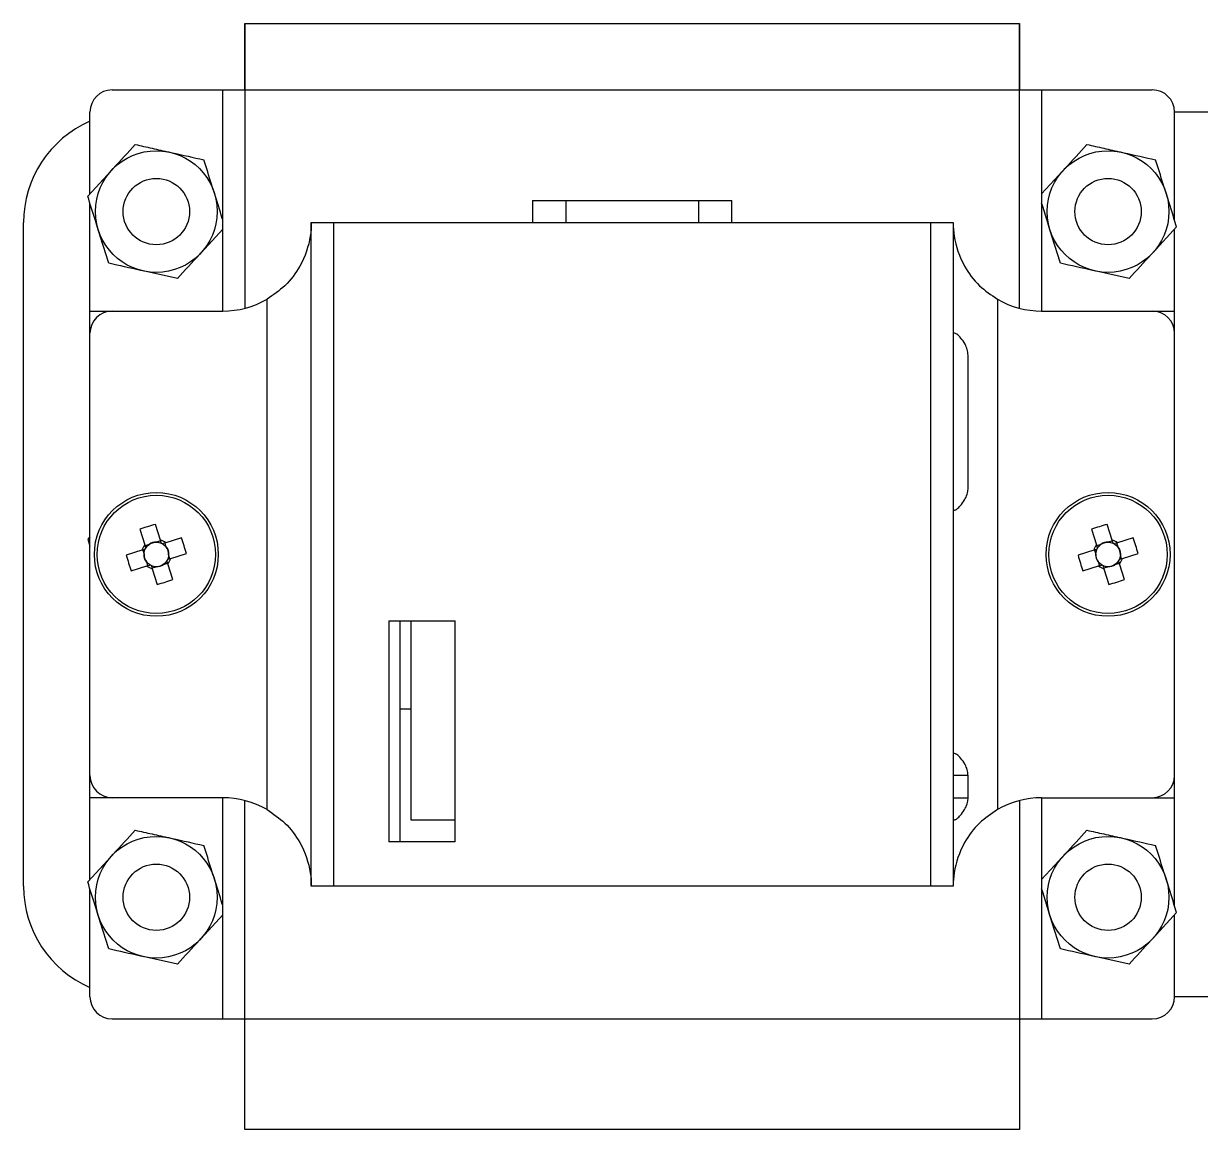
# Model space of a CAD drawing. Header units: millimetres. Extents: x 16604 to 36223, y 4309 to 8014.
# Drawn here: x 19229.4 to 19282.6, y 5279.8 to 5329.8 of the extents above; entities that cross this region are included whole.
import ezdxf

# ---------------------------------------------------------------- set-up
doc = ezdxf.new("R2010")
doc.units = ezdxf.units.MM
doc.layers.get('0').update_dxf_attribs({"lineweight": 35})
doc.layers.add('Nét đậm', color=7, linetype='Continuous', lineweight=35)

msp = doc.modelspace()

# ---------------------------------------------------------------- linework, layer by layer
at = {"color": 7, "linetype": 'Continuous', "lineweight": 25}
for p, q in [((19239.409, 5329.798), (19274.409, 5329.798)), ((19233.409, 5326.798), (19280.409, 5326.798)), ((19238.409, 5316.798), (19238.409, 5326.798)), ((19275.409, 5326.798), (19275.409, 5316.798)), ((19232.409, 5322.097), (19232.409, 5325.798)), ((19281.409, 5320.924), (19281.409, 5325.798)), ((19284.409, 5325.798), (19281.409, 5325.798)), ((19232.31, 5321.989), (19233.383, 5323.158)), ((19275.409, 5322.097), (19276.383, 5323.158)), ((19252.409, 5321.798), (19252.409, 5320.798)), ((19252.409, 5321.798), (19261.409, 5321.798)), ((19261.409, 5320.798), (19261.409, 5321.798)), ((19232.409, 5291.097), (19232.409, 5321.672)), ((19229.409, 5290.798), (19229.409, 5320.798)), ((19242.409, 5290.798), (19242.409, 5320.798)), ((19242.409, 5320.798), (19271.409, 5320.798)), ((19243.409, 5320.798), (19243.409, 5290.798)), ((19270.409, 5290.798), (19270.409, 5320.798)), ((19271.409, 5320.798), (19271.409, 5290.798)), ((19238.409, 5320.499), (19237.434, 5319.438)), ((19281.508, 5320.608), (19280.434, 5319.438)), ((19281.409, 5289.924), (19281.409, 5320.499)), ((19236.361, 5318.269), (19234.811, 5318.614)), ((19279.361, 5318.269), (19277.811, 5318.614)), ((19240.409, 5294.262), (19240.409, 5317.334)), ((19273.409, 5317.334), (19273.409, 5294.262)), ((19275.409, 5316.798), (19281.409, 5316.798)), ((19271.472, 5315.798), (19271.409, 5315.798)), ((19272.086, 5308.798), (19272.086, 5314.798)), ((19271.409, 5307.798), (19271.472, 5307.798)), ((19234.664, 5306.934), (19234.887, 5306.226)), ((19235.593, 5306.448), (19235.37, 5307.155)), ((19277.664, 5306.934), (19277.887, 5306.226)), ((19278.593, 5306.448), (19278.37, 5307.155)), ((19232.409, 5306.597), (19232.31, 5306.489)), ((19232.31, 5306.489), (19232.409, 5306.172)), ((19235.604, 5306.412), (19235.419, 5306.354)), ((19235.86, 5306.124), (19235.801, 5306.309)), ((19236.544, 5306.543), (19235.837, 5306.32)), ((19278.604, 5306.412), (19278.419, 5306.354)), ((19278.86, 5306.124), (19278.801, 5306.309)), ((19279.544, 5306.543), (19278.837, 5306.32)), ((19234.759, 5305.982), (19234.052, 5305.76)), ((19234.795, 5305.993), (19234.853, 5305.808)), ((19235.083, 5306.249), (19234.898, 5306.191)), ((19236.023, 5305.603), (19235.965, 5305.789)), ((19236.059, 5305.614), (19236.766, 5305.837)), ((19277.759, 5305.982), (19277.052, 5305.76)), ((19277.795, 5305.993), (19277.853, 5305.808)), ((19278.083, 5306.249), (19277.898, 5306.191)), ((19279.023, 5305.603), (19278.965, 5305.789)), ((19279.059, 5305.614), (19279.766, 5305.837)), ((19234.274, 5305.054), (19234.981, 5305.276)), ((19234.958, 5305.472), (19235.017, 5305.287)), ((19235.214, 5305.184), (19235.399, 5305.242)), ((19235.735, 5305.348), (19235.92, 5305.406)), ((19236.153, 5304.663), (19235.931, 5305.37)), ((19277.274, 5305.054), (19277.981, 5305.276)), ((19277.958, 5305.472), (19278.017, 5305.287)), ((19278.214, 5305.184), (19278.399, 5305.242)), ((19278.735, 5305.348), (19278.92, 5305.406)), ((19279.153, 5304.663), (19278.931, 5305.37)), ((19235.225, 5305.148), (19235.447, 5304.441)), ((19278.225, 5305.148), (19278.447, 5304.441)), ((19245.909, 5302.798), (19248.909, 5302.798)), ((19245.909, 5302.798), (19245.909, 5292.798)), ((19246.409, 5302.798), (19246.409, 5292.798)), ((19246.909, 5302.798), (19246.909, 5293.798)), ((19248.909, 5292.798), (19248.909, 5302.798)), ((19246.909, 5298.798), (19246.409, 5298.798)), ((19271.472, 5296.798), (19271.409, 5296.798)), ((19272.086, 5294.798), (19272.086, 5295.798)), ((19238.409, 5284.798), (19238.409, 5294.798)), ((19239.409, 5279.798), (19239.409, 5294.671)), ((19274.409, 5294.671), (19274.409, 5279.798)), ((19275.409, 5294.798), (19275.409, 5284.798)), ((19275.409, 5294.798), (19281.409, 5294.798)), ((19246.909, 5293.798), (19248.909, 5293.798)), ((19271.409, 5293.798), (19271.472, 5293.798)), ((19248.909, 5292.798), (19245.909, 5292.798)), ((19232.31, 5290.989), (19233.383, 5292.158)), ((19275.409, 5291.097), (19276.383, 5292.158)), ((19232.409, 5285.798), (19232.409, 5290.672)), ((19271.409, 5290.798), (19242.409, 5290.798)), ((19238.409, 5289.499), (19237.434, 5288.438)), ((19281.508, 5289.608), (19280.434, 5288.438)), ((19281.409, 5285.798), (19281.409, 5289.499)), ((19236.361, 5287.269), (19234.811, 5287.614)), ((19279.361, 5287.269), (19277.811, 5287.614)), ((19364.268, 5285.798), (19281.409, 5285.798)), ((19233.409, 5284.798), (19280.409, 5284.798)), ((19274.409, 5279.798), (19239.409, 5279.798))]:
    msp.add_line(p, q, dxfattribs=at)
at = {"color": 8, "linetype": 'Continuous', "lineweight": 25}
for p, q in [((19239.409, 5329.798), (19239.409, 5316.925)), ((19274.409, 5316.925), (19274.409, 5329.798)), ((19253.909, 5321.798), (19253.909, 5320.798)), ((19259.909, 5321.798), (19259.909, 5320.798)), ((19232.409, 5316.798), (19238.409, 5316.798)), ((19272.086, 5295.798), (19271.409, 5295.798)), ((19238.409, 5294.798), (19232.409, 5294.798)), ((19271.409, 5294.798), (19272.086, 5294.798))]:
    msp.add_line(p, q, dxfattribs=at)
at = {"color": 7, "linetype": 'Continuous', "lineweight": 25}
for centre, radius in [((19235.409, 5321.298), 2.75), ((19278.409, 5321.298), 2.75), ((19235.409, 5321.298), 1.5), ((19278.409, 5321.298), 1.5), ((19235.409, 5305.798), 2.8), ((19235.409, 5305.798), 2.674), ((19278.409, 5305.798), 2.8), ((19278.409, 5305.798), 2.674), ((19235.409, 5305.798), 0.556), ((19278.409, 5305.798), 0.556), ((19235.409, 5290.298), 2.75), ((19278.409, 5290.298), 2.75), ((19235.409, 5290.298), 1.5), ((19278.409, 5290.298), 1.5)]:
    msp.add_circle(centre, radius, dxfattribs=at)
for centre, radius, start, end in [((19233.409, 5325.798), 1, 90, 180), ((19280.409, 5325.798), 1, 0, 90), ((19234.409, 5320.798), 5, 113.5782, 180), ((19238.409, 5320.798), 4, 270, 300), ((19275.409, 5320.798), 4, 240, 270), ((19233.409, 5315.798), 1, 90, 180), ((19280.409, 5315.798), 1, 0, 90), ((19238.305, 5296.58), 10.975, 105.5069, 109.371), ((19281.305, 5296.58), 10.975, 105.5069, 109.371), ((19235.409, 5305.798), 0.675, 50.6696, 74.2083), ((19226.191, 5302.903), 10.975, 15.5069, 19.371), ((19278.409, 5305.798), 0.675, 50.6696, 74.2083), ((19269.191, 5302.903), 10.975, 15.5069, 19.371), ((19235.409, 5305.798), 0.675, 140.6696, 164.2083), ((19278.409, 5305.798), 0.675, 140.6696, 164.2083), ((19244.627, 5308.694), 10.975, 195.5069, 199.371), ((19235.409, 5305.798), 0.675, 230.6696, 254.2083), ((19235.409, 5305.798), 0.675, 320.6696, 344.2083), ((19287.627, 5308.694), 10.975, 195.5069, 199.371), ((19278.409, 5305.798), 0.675, 230.6696, 254.2083), ((19278.409, 5305.798), 0.675, 320.6696, 344.2083), ((19232.513, 5315.016), 10.975, 285.5069, 289.371), ((19275.513, 5315.016), 10.975, 285.5069, 289.371), ((19233.409, 5295.798), 1, 180, 270), ((19280.409, 5295.798), 1, 270, 0), ((19238.409, 5290.798), 4, 60, 90), ((19275.409, 5290.798), 4, 90, 120), ((19234.409, 5290.798), 5, 180, 246.4218), ((19233.409, 5285.798), 1, 180, 270), ((19280.409, 5285.798), 1, 270, 0)]:
    msp.add_arc(centre, radius, start, end, dxfattribs=at)
for centre, major_axis, start_param, end_param in [((19235.388, 5305.864), (-0.147, 0.469), 5.913772, 6.652598), ((19278.388, 5305.864), (-0.147, 0.469), 5.913772, 6.652598), ((19235.343, 5305.778), (0.469, 0.147), 2.77218, 3.511006), ((19235.475, 5305.819), (0.469, 0.147), 5.913772, 6.652598), ((19278.343, 5305.778), (0.469, 0.147), 2.77218, 3.511006), ((19278.475, 5305.819), (0.469, 0.147), 5.913772, 6.652598), ((19235.43, 5305.732), (-0.147, 0.469), 2.77218, 3.511006), ((19278.43, 5305.732), (-0.147, 0.469), 2.77218, 3.511006)]:
    msp.add_ellipse(centre, major_axis=major_axis, ratio=0.990116, start_param=start_param, end_param=end_param, dxfattribs=at)
for points, knots in [([(19233.383, 5323.158), (19233.409, 5323.186), (19233.772, 5323.581), (19234.127, 5323.968), (19234.457, 5324.328)], [0, 0, 0, 0, 0.0701503, 1, 1, 1, 1]), ([(19234.457, 5324.328), (19234.709, 5324.272), (19235.217, 5324.158), (19235.742, 5324.041), (19236.007, 5323.982)], [0, 0, 0, 0, 0.495458, 1, 1, 1, 1]), ([(19236.007, 5323.982), (19236.044, 5323.974), (19236.567, 5323.858), (19237.08, 5323.743), (19237.557, 5323.637)], [0, 0, 0, 0, 0.07015, 1, 1, 1, 1]), ([(19276.383, 5323.158), (19276.409, 5323.186), (19276.772, 5323.581), (19277.127, 5323.968), (19277.457, 5324.328)], [0, 0, 0, 0, 0.07015, 1, 1, 1, 1]), ([(19277.457, 5324.328), (19277.709, 5324.272), (19278.217, 5324.158), (19278.742, 5324.041), (19279.007, 5323.982)], [0, 0, 0, 0, 0.495458, 1, 1, 1, 1]), ([(19279.007, 5323.982), (19279.044, 5323.974), (19279.567, 5323.858), (19280.08, 5323.743), (19280.557, 5323.637)], [0, 0, 0, 0, 0.07015, 1, 1, 1, 1]), ([(19238.033, 5322.122), (19237.989, 5322.26), (19237.828, 5322.773), (19237.671, 5323.272), (19237.557, 5323.637)], [0, 0, 0, 0, 0.268634, 1, 1, 1, 1]), ([(19281.033, 5322.122), (19280.989, 5322.26), (19280.828, 5322.773), (19280.671, 5323.272), (19280.557, 5323.637)], [0, 0, 0, 0, 0.268634, 1, 1, 1, 1]), ([(19232.785, 5320.474), (19232.742, 5320.612), (19232.581, 5321.124), (19232.424, 5321.624), (19232.31, 5321.989)], [0, 0, 0, 0, 0.2686336, 1, 1, 1, 1]), ([(19238.409, 5320.924), (19238.402, 5320.946), (19238.28, 5321.336), (19238.152, 5321.741), (19238.033, 5322.122)], [0, 0, 0, 0, 0.056654, 1, 1, 1, 1]), ([(19281.508, 5320.608), (19281.468, 5320.735), (19281.313, 5321.228), (19281.152, 5321.741), (19281.033, 5322.122)], [0, 0, 0, 0, 0.257551, 1, 1, 1, 1]), ([(19275.785, 5320.474), (19275.742, 5320.612), (19275.615, 5321.017), (19275.491, 5321.412), (19275.409, 5321.672)], [0, 0, 0, 0, 0.340023, 1, 1, 1, 1]), ([(19242.409, 5320.798), (19242.409, 5320.795), (19242.409, 5320.592), (19242.357, 5319.923), (19242.024, 5318.941), (19241.309, 5317.952), (19240.691, 5317.528), (19240.409, 5317.334)], [0, 0, 0, 0, 0.002696, 0.158982, 0.523432, 0.782176, 1, 1, 1, 1]), ([(19271.409, 5320.798), (19271.409, 5320.795), (19271.409, 5320.592), (19271.46, 5319.923), (19271.794, 5318.941), (19272.509, 5317.952), (19273.127, 5317.528), (19273.409, 5317.334)], [0, 0, 0, 0, 0.002696, 0.158982, 0.523432, 0.782176, 1, 1, 1, 1]), ([(19233.261, 5318.959), (19233.221, 5319.086), (19233.066, 5319.58), (19232.905, 5320.093), (19232.785, 5320.474)], [0, 0, 0, 0, 0.257551, 1, 1, 1, 1]), ([(19276.261, 5318.959), (19276.221, 5319.086), (19276.066, 5319.58), (19275.905, 5320.093), (19275.785, 5320.474)], [0, 0, 0, 0, 0.257551, 1, 1, 1, 1]), ([(19237.434, 5319.438), (19237.409, 5319.41), (19237.046, 5319.016), (19236.691, 5318.629), (19236.361, 5318.269)], [0, 0, 0, 0, 0.07015, 1, 1, 1, 1]), ([(19280.434, 5319.438), (19280.409, 5319.41), (19280.046, 5319.016), (19279.691, 5318.629), (19279.361, 5318.269)], [0, 0, 0, 0, 0.07015, 1, 1, 1, 1]), ([(19234.811, 5318.614), (19234.774, 5318.622), (19234.251, 5318.739), (19233.738, 5318.853), (19233.261, 5318.959)], [0, 0, 0, 0, 0.0701503, 1, 1, 1, 1]), ([(19277.811, 5318.614), (19277.774, 5318.622), (19277.251, 5318.739), (19276.738, 5318.853), (19276.261, 5318.959)], [0, 0, 0, 0, 0.07015, 1, 1, 1, 1]), ([(19272.086, 5314.798), (19272.077, 5314.889), (19272.06, 5315.07), (19271.933, 5315.345), (19271.757, 5315.591), (19271.577, 5315.766), (19271.504, 5315.789), (19271.472, 5315.798)], [0, 0, 0, 0, 0.1608607, 0.3203129, 0.5641259, 0.810842, 1, 1, 1, 1]), ([(19271.472, 5307.798), (19271.508, 5307.81), (19271.579, 5307.832), (19271.748, 5307.999), (19271.919, 5308.227), (19272.045, 5308.493), (19272.084, 5308.688), (19272.086, 5308.783), (19272.086, 5308.798)], [0, 0, 0, 0, 0.208049, 0.415119, 0.65033, 0.831582, 0.973243, 1, 1, 1, 1]), ([(19235.638, 5306.305), (19235.635, 5306.313), (19235.621, 5306.358), (19235.606, 5306.404), (19235.594, 5306.443), (19235.593, 5306.448)], [0, 0, 0, 0, 0.160618, 0.883257, 1, 1, 1, 1]), ([(19235.837, 5306.32), (19235.832, 5306.319), (19235.793, 5306.307), (19235.747, 5306.292), (19235.702, 5306.278), (19235.694, 5306.276)], [0, 0, 0, 0, 0.116743, 0.839382, 1, 1, 1, 1]), ([(19278.638, 5306.305), (19278.635, 5306.313), (19278.621, 5306.358), (19278.606, 5306.404), (19278.594, 5306.443), (19278.593, 5306.448)], [0, 0, 0, 0, 0.160618, 0.883257, 1, 1, 1, 1]), ([(19278.837, 5306.32), (19278.832, 5306.319), (19278.793, 5306.307), (19278.747, 5306.292), (19278.702, 5306.278), (19278.694, 5306.276)], [0, 0, 0, 0, 0.116743, 0.839382, 1, 1, 1, 1]), ([(19234.902, 5306.027), (19234.894, 5306.024), (19234.85, 5306.01), (19234.803, 5305.996), (19234.765, 5305.984), (19234.759, 5305.982)], [0, 0, 0, 0, 0.160618, 0.883257, 1, 1, 1, 1]), ([(19234.887, 5306.226), (19234.888, 5306.221), (19234.9, 5306.183), (19234.915, 5306.136), (19234.929, 5306.091), (19234.932, 5306.083)], [0, 0, 0, 0, 0.116743, 0.839382, 1, 1, 1, 1]), ([(19277.902, 5306.027), (19277.894, 5306.024), (19277.85, 5306.01), (19277.803, 5305.996), (19277.765, 5305.984), (19277.759, 5305.982)], [0, 0, 0, 0, 0.160618, 0.883257, 1, 1, 1, 1]), ([(19277.887, 5306.226), (19277.888, 5306.221), (19277.9, 5306.183), (19277.915, 5306.136), (19277.929, 5306.091), (19277.932, 5306.083)], [0, 0, 0, 0, 0.1167429, 0.8393822, 1, 1, 1, 1]), ([(19234.981, 5305.276), (19234.986, 5305.278), (19235.025, 5305.29), (19235.071, 5305.304), (19235.116, 5305.318), (19235.124, 5305.321)], [0, 0, 0, 0, 0.116743, 0.839382, 1, 1, 1, 1]), ([(19235.18, 5305.291), (19235.183, 5305.283), (19235.197, 5305.239), (19235.212, 5305.192), (19235.224, 5305.154), (19235.225, 5305.148)], [0, 0, 0, 0, 0.160618, 0.883257, 1, 1, 1, 1]), ([(19235.931, 5305.37), (19235.93, 5305.376), (19235.918, 5305.414), (19235.903, 5305.461), (19235.889, 5305.505), (19235.886, 5305.513)], [0, 0, 0, 0, 0.116743, 0.839382, 1, 1, 1, 1]), ([(19235.916, 5305.57), (19235.924, 5305.572), (19235.968, 5305.586), (19236.015, 5305.601), (19236.053, 5305.613), (19236.059, 5305.614)], [0, 0, 0, 0, 0.1606178, 0.8832571, 1, 1, 1, 1]), ([(19277.981, 5305.276), (19277.986, 5305.278), (19278.025, 5305.29), (19278.071, 5305.304), (19278.116, 5305.318), (19278.124, 5305.321)], [0, 0, 0, 0, 0.116743, 0.839382, 1, 1, 1, 1]), ([(19278.18, 5305.291), (19278.183, 5305.283), (19278.197, 5305.239), (19278.212, 5305.192), (19278.224, 5305.154), (19278.225, 5305.148)], [0, 0, 0, 0, 0.160618, 0.883257, 1, 1, 1, 1]), ([(19278.931, 5305.37), (19278.93, 5305.376), (19278.918, 5305.414), (19278.903, 5305.461), (19278.889, 5305.505), (19278.886, 5305.513)], [0, 0, 0, 0, 0.1167429, 0.8393822, 1, 1, 1, 1]), ([(19278.916, 5305.57), (19278.924, 5305.572), (19278.968, 5305.586), (19279.015, 5305.601), (19279.053, 5305.613), (19279.059, 5305.614)], [0, 0, 0, 0, 0.1606178, 0.8832571, 1, 1, 1, 1]), ([(19272.086, 5295.798), (19272.077, 5295.889), (19272.06, 5296.07), (19271.933, 5296.345), (19271.757, 5296.591), (19271.577, 5296.766), (19271.504, 5296.789), (19271.472, 5296.798)], [0, 0, 0, 0, 0.160861, 0.320313, 0.564126, 0.810842, 1, 1, 1, 1]), ([(19271.472, 5293.798), (19271.508, 5293.81), (19271.579, 5293.832), (19271.748, 5293.999), (19271.919, 5294.227), (19272.045, 5294.493), (19272.084, 5294.688), (19272.086, 5294.783), (19272.086, 5294.798)], [0, 0, 0, 0, 0.208049, 0.415119, 0.65033, 0.831582, 0.973243, 1, 1, 1, 1]), ([(19240.409, 5294.262), (19240.691, 5294.068), (19241.309, 5293.644), (19242.024, 5292.655), (19242.357, 5291.673), (19242.409, 5291.005), (19242.409, 5290.802), (19242.409, 5290.798)], [0, 0, 0, 0, 0.217824, 0.476568, 0.841018, 0.997304, 1, 1, 1, 1]), ([(19273.409, 5294.262), (19273.127, 5294.068), (19272.509, 5293.644), (19271.794, 5292.655), (19271.46, 5291.673), (19271.409, 5291.005), (19271.409, 5290.802), (19271.409, 5290.798)], [0, 0, 0, 0, 0.217824, 0.476568, 0.841018, 0.997304, 1, 1, 1, 1]), ([(19233.383, 5292.158), (19233.409, 5292.186), (19233.772, 5292.581), (19234.127, 5292.968), (19234.457, 5293.328)], [0, 0, 0, 0, 0.07015, 1, 1, 1, 1]), ([(19234.457, 5293.328), (19234.709, 5293.272), (19235.217, 5293.158), (19235.742, 5293.041), (19236.007, 5292.982)], [0, 0, 0, 0, 0.495458, 1, 1, 1, 1]), ([(19276.383, 5292.158), (19276.409, 5292.186), (19276.772, 5292.581), (19277.127, 5292.968), (19277.457, 5293.328)], [0, 0, 0, 0, 0.0701503, 1, 1, 1, 1]), ([(19277.457, 5293.328), (19277.709, 5293.272), (19278.217, 5293.158), (19278.742, 5293.041), (19279.007, 5292.982)], [0, 0, 0, 0, 0.495458, 1, 1, 1, 1]), ([(19236.007, 5292.982), (19236.044, 5292.974), (19236.567, 5292.858), (19237.08, 5292.743), (19237.557, 5292.637)], [0, 0, 0, 0, 0.07015, 1, 1, 1, 1]), ([(19238.033, 5291.122), (19237.989, 5291.26), (19237.828, 5291.773), (19237.671, 5292.272), (19237.557, 5292.637)], [0, 0, 0, 0, 0.268634, 1, 1, 1, 1]), ([(19279.007, 5292.982), (19279.044, 5292.974), (19279.567, 5292.858), (19280.08, 5292.743), (19280.557, 5292.637)], [0, 0, 0, 0, 0.07015, 1, 1, 1, 1]), ([(19281.033, 5291.122), (19280.989, 5291.26), (19280.828, 5291.773), (19280.671, 5292.272), (19280.557, 5292.637)], [0, 0, 0, 0, 0.268634, 1, 1, 1, 1]), ([(19232.785, 5289.474), (19232.742, 5289.612), (19232.581, 5290.124), (19232.424, 5290.624), (19232.31, 5290.989)], [0, 0, 0, 0, 0.2686336, 1, 1, 1, 1]), ([(19238.409, 5289.924), (19238.402, 5289.946), (19238.28, 5290.336), (19238.152, 5290.741), (19238.033, 5291.122)], [0, 0, 0, 0, 0.056654, 1, 1, 1, 1]), ([(19281.508, 5289.608), (19281.468, 5289.735), (19281.313, 5290.228), (19281.152, 5290.741), (19281.033, 5291.122)], [0, 0, 0, 0, 0.257551, 1, 1, 1, 1]), ([(19275.785, 5289.474), (19275.742, 5289.612), (19275.615, 5290.017), (19275.491, 5290.412), (19275.409, 5290.672)], [0, 0, 0, 0, 0.340023, 1, 1, 1, 1]), ([(19233.261, 5287.959), (19233.221, 5288.086), (19233.066, 5288.58), (19232.905, 5289.093), (19232.785, 5289.474)], [0, 0, 0, 0, 0.257551, 1, 1, 1, 1]), ([(19276.261, 5287.959), (19276.221, 5288.086), (19276.066, 5288.58), (19275.905, 5289.093), (19275.785, 5289.474)], [0, 0, 0, 0, 0.257551, 1, 1, 1, 1]), ([(19237.434, 5288.438), (19237.409, 5288.41), (19237.046, 5288.016), (19236.691, 5287.629), (19236.361, 5287.269)], [0, 0, 0, 0, 0.07015, 1, 1, 1, 1]), ([(19280.434, 5288.438), (19280.409, 5288.41), (19280.046, 5288.016), (19279.691, 5287.629), (19279.361, 5287.269)], [0, 0, 0, 0, 0.07015, 1, 1, 1, 1]), ([(19234.811, 5287.614), (19234.774, 5287.622), (19234.251, 5287.739), (19233.738, 5287.853), (19233.261, 5287.959)], [0, 0, 0, 0, 0.07015, 1, 1, 1, 1]), ([(19277.811, 5287.614), (19277.774, 5287.622), (19277.251, 5287.739), (19276.738, 5287.853), (19276.261, 5287.959)], [0, 0, 0, 0, 0.07015, 1, 1, 1, 1])]:
    msp.add_open_spline(points, degree=3, knots=knots, dxfattribs=at)
at = {"layer": 'Nét đậm'}
for p, q in [((19239.409, 5329.798), (19239.409, 5326.798)), ((19274.409, 5329.798), (19274.409, 5326.798))]:
    msp.add_line(p, q, dxfattribs=at)

doc.saveas('drawing.dxf')
